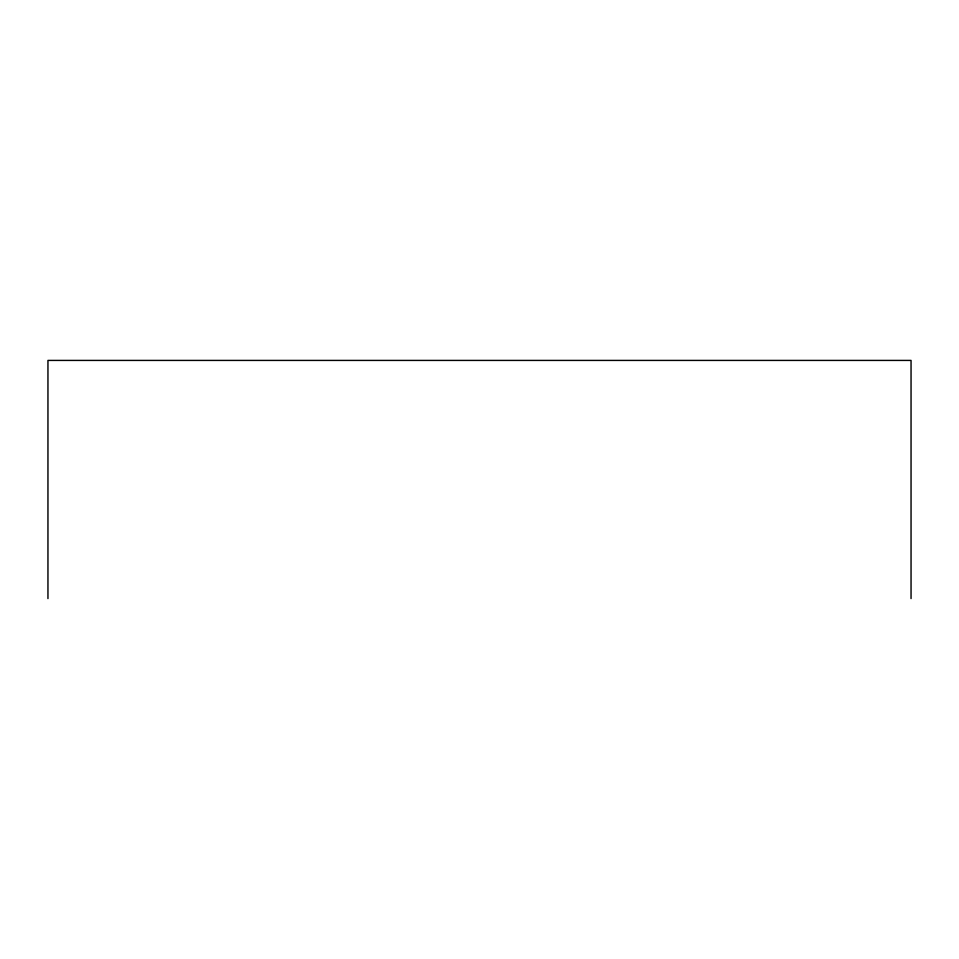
<?xml version="1.0" encoding="UTF-8"?>
<svg xmlns="http://www.w3.org/2000/svg" width="959" height="959" viewBox="0 0 959 959"><rect width="100%" height="100%" fill="white"/><g stroke="black" fill="none" stroke-linecap="round" stroke-linejoin="round"><path stroke-width="1.44" d="M911.05 598.584L911.05 360.416L47.95 360.416L47.95 598.584"/></g></svg>
